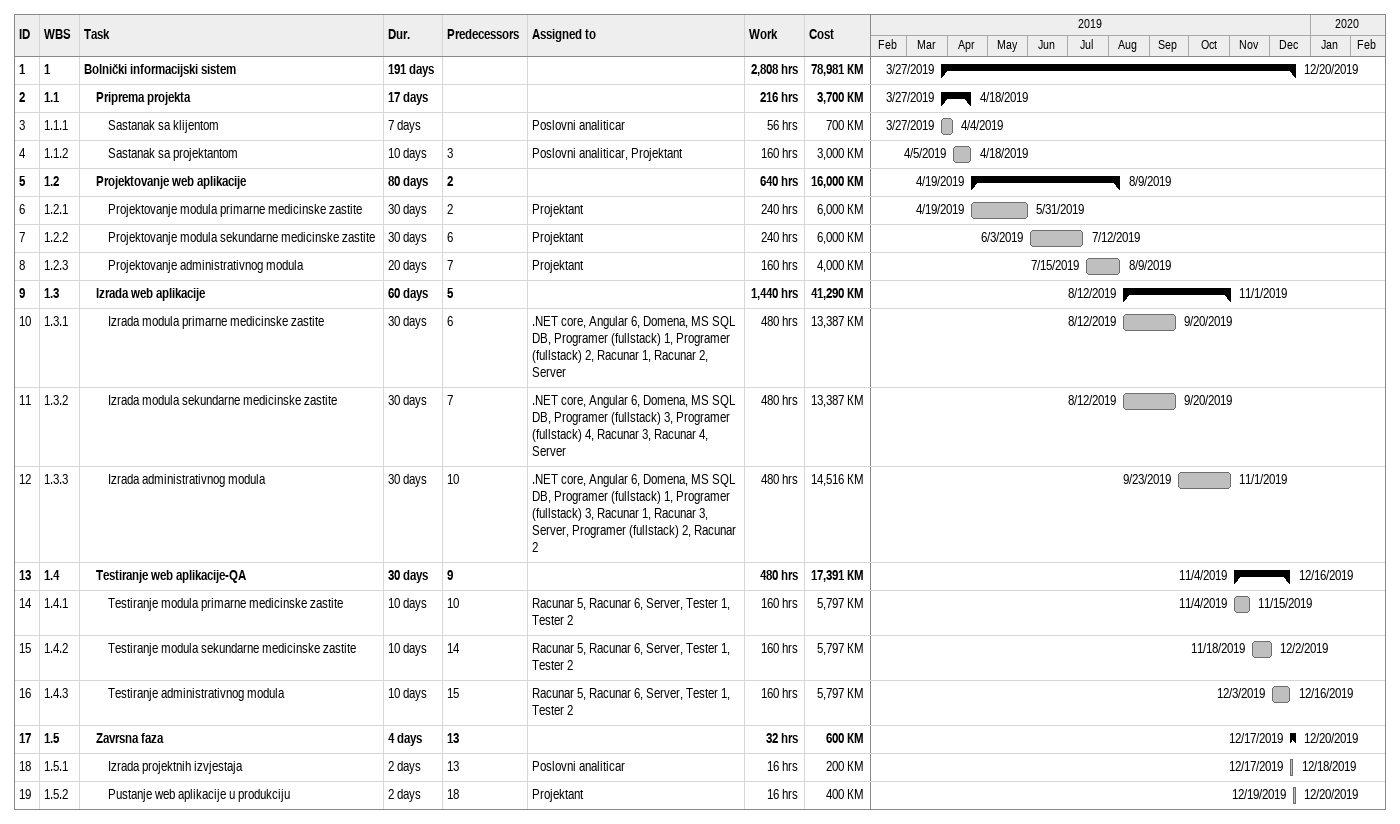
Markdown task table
| ID | WBS | Task | Duration | Start | Finish | Predecessors | Resources | Work (h) | Cost (КМ) |
|---|---|---|---|---|---|---|---|---|---|
| 1 | 1 | **Bolnički informacijski sistem** | 191d | 2019-03-27 | 2019-12-20 |  |  | 2808 | 78981 |
| 2 | 1.1 | **Priprema projekta** | 17d | 2019-03-27 | 2019-04-18 |  |  | 216 | 3700 |
| 3 | 1.1.1 | Sastanak sa klijentom | 7d | 2019-03-27 | 2019-04-04 |  | Poslovni analiticar | 56 | 700 |
| 4 | 1.1.2 | Sastanak sa projektantom | 10d | 2019-04-05 | 2019-04-18 | 3 | Poslovni analiticar, Projektant | 160 | 3000 |
| 5 | 1.2 | **Projektovanje web aplikacije** | 80d | 2019-04-19 | 2019-08-09 | 2 |  | 640 | 16000 |
| 6 | 1.2.1 | Projektovanje modula primarne medicinske zastite | 30d | 2019-04-19 | 2019-05-31 | 2 | Projektant | 240 | 6000 |
| 7 | 1.2.2 | Projektovanje modula sekundarne medicinske zastite | 30d | 2019-06-03 | 2019-07-12 | 6 | Projektant | 240 | 6000 |
| 8 | 1.2.3 | Projektovanje administrativnog modula | 20d | 2019-07-15 | 2019-08-09 | 7 | Projektant | 160 | 4000 |
| 9 | 1.3 | **Izrada web aplikacije** | 60d | 2019-08-12 | 2019-11-01 | 5 |  | 1440 | 41290 |
| 10 | 1.3.1 | Izrada modula primarne medicinske zastite | 30d | 2019-08-12 | 2019-09-20 | 6 | .NET core, Angular 6, Domena, MS SQL DB, Programer (fullstack) 1, Programer (fullstack) 2, Racunar 1, Racunar 2, Server | 480 | 13387 |
| 11 | 1.3.2 | Izrada modula sekundarne medicinske zastite | 30d | 2019-08-12 | 2019-09-20 | 7 | .NET core, Angular 6, Domena, MS SQL DB, Programer (fullstack) 3, Programer (fullstack) 4, Racunar 3, Racunar 4, Server | 480 | 13387 |
| 12 | 1.3.3 | Izrada administrativnog modula | 30d | 2019-09-23 | 2019-11-01 | 10 | .NET core, Angular 6, Domena, MS SQL DB, Programer (fullstack) 1, Programer (fullstack) 3, Racunar 1, Racunar 3, Server, Programer (fullstack) 2, Racunar 2 | 480 | 14516 |
| 13 | 1.4 | **Testiranje web aplikacije-QA** | 30d | 2019-11-04 | 2019-12-16 | 9 |  | 480 | 17391 |
| 14 | 1.4.1 | Testiranje modula primarne medicinske zastite | 10d | 2019-11-04 | 2019-11-15 | 10 | Racunar 5, Racunar 6, Server, Tester 1, Tester 2 | 160 | 5797 |
| 15 | 1.4.2 | Testiranje modula sekundarne medicinske zastite | 10d | 2019-11-18 | 2019-12-02 | 14 | Racunar 5, Racunar 6, Server, Tester 1, Tester 2 | 160 | 5797 |
| 16 | 1.4.3 | Testiranje administrativnog modula | 10d | 2019-12-03 | 2019-12-16 | 15 | Racunar 5, Racunar 6, Server, Tester 1, Tester 2 | 160 | 5797 |
| 17 | 1.5 | **Zavrsna faza** | 4d | 2019-12-17 | 2019-12-20 | 13 |  | 32 | 600 |
| 18 | 1.5.1 | Izrada projektnih izvjestaja | 2d | 2019-12-17 | 2019-12-18 | 13 | Poslovni analiticar | 16 | 200 |
| 19 | 1.5.2 | Pustanje web aplikacije u produkciju | 2d | 2019-12-19 | 2019-12-20 | 18 | Projektant | 16 | 400 |
